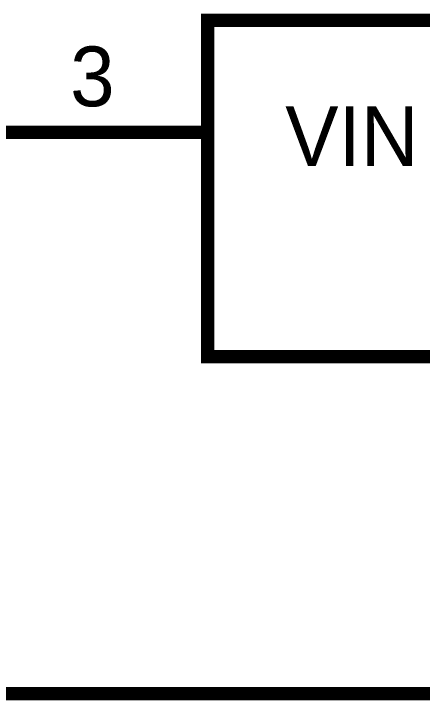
# Model space of a CAD drawing. Header units: inches. Extents: x 0 to 9.5, y -0.01 to 7.51.
# Drawn here: x 6.127 to 6.491, y 3.594 to 4.205 of the extents above; entities that cross this region are included whole.
import ezdxf

# ---------------------------------------------------------------- set-up
doc = ezdxf.new("R2010")
doc.units = ezdxf.units.IN
doc.header["$MEASUREMENT"] = 0
doc.layers.add('Sheet', color=255, linetype='Continuous')

msp = doc.modelspace()

# ---------------------------------------------------------------- linework, layer by layer
at = {"layer": 'Sheet'}
for points in [[(6.29961, 4.19944, 0.0118, 0.0118, 0), (6.89935, 4.19944, 0.0118, 0.0118, 0), (6.89935, 3.89981, 0.0118, 0.0118, 0), (6.29961, 3.89981, 0.0118, 0.0118, 0), (6.29961, 4.19944, 0.0118, 0.0118, 0)], [(6.29961, 4.19944, 0.0039, 0.0039, 0), (6.29961, 3.89981, 0.0039, 0.0039, 0), (6.89935, 3.89981, 0.0039, 0.0039, 0), (6.89935, 4.19944, 0.0039, 0.0039, 0), (6.29961, 4.19944, 0.0039, 0.0039, 0), (6.29961, 4.19944, 0.0039, 0.0039, 0)]]:
    msp.add_lwpolyline(points, format="xyseb", close=True, dxfattribs=at)
for points in [[(6.29961, 4.09956, 0.0118, 0.0118, 0), (6.09992, 4.09956, 0.0118, 0.0118, 0)], [(8.29919, 3.6994, 0.0118, 0.0118, 0), (8.29919, 3.59952, 0.0118, 0.0118, 0), (7.89914, 3.59952, 0.0118, 0.0118, 0), (6.59981, 3.59952, 0.0118, 0.0118, 0), (5.69987, 3.59952, 0.0118, 0.0118, 0), (5.69987, 3.6994, 0.0118, 0.0118, 0)]]:
    msp.add_lwpolyline(points, format="xyseb", dxfattribs=at)

# ---------------------------------------------------------------- texts
for s, height, p in [('3', 0.05327, (6.17713, 4.12287)), ('VIN', 0.053267, (6.36883, 4.0696))]:
    msp.add_text(s, height=height, dxfattribs=at).set_placement(p)

doc.saveas('drawing.dxf')
